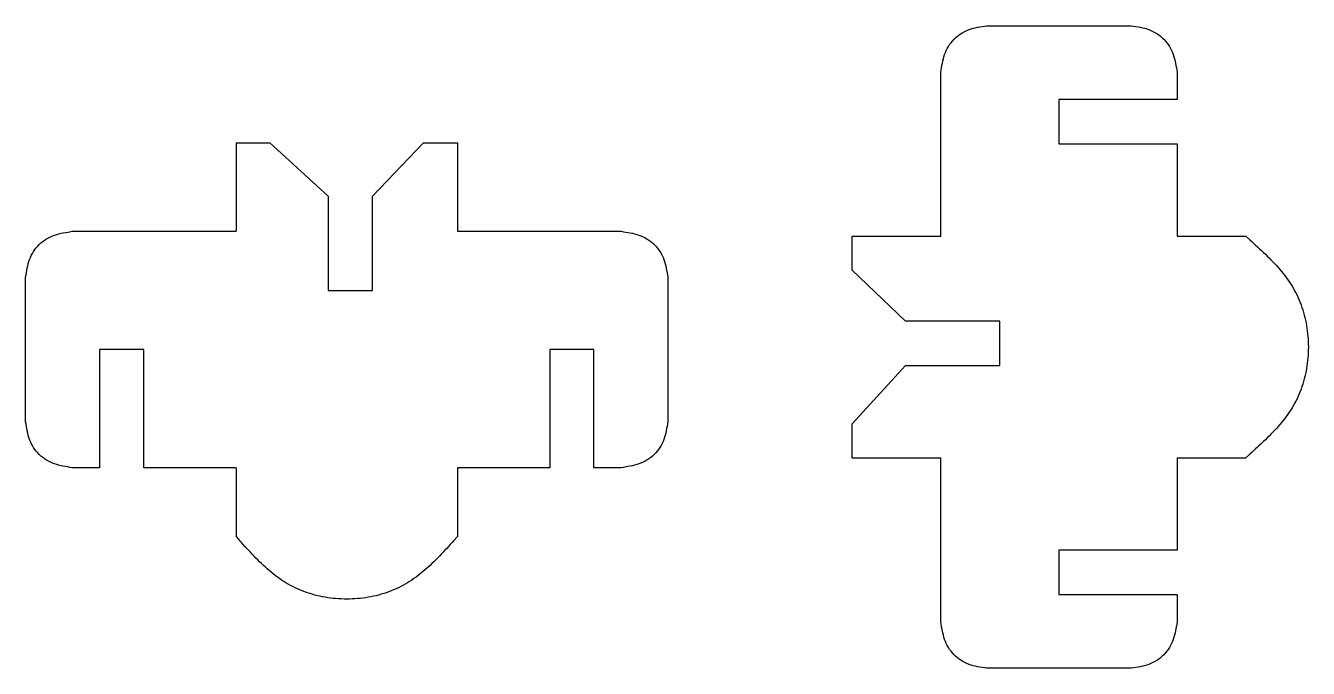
# Model space of a CAD drawing. Extents: x -3475 to 3475, y -2114 to 2114.
# Drawn here: x -1667 to -832, y 798 to 1216 of the extents above; entities that cross this region are included whole.
import ezdxf

# ---------------------------------------------------------------- set-up
doc = ezdxf.new("R2010")
doc.units = 0
doc.header["$MEASUREMENT"] = 0
doc.layers.get('0').update_dxf_attribs({"linetype": 'CONTINUOUS'})

msp = doc.modelspace()

# ---------------------------------------------------------------- linework, layer by layer
for p, q in [((-1057.99, 1211.37), (-1056.74, 1212.13)), ((-1056.74, 1212.13), (-1055.45, 1212.8)), ((-1055.45, 1212.8), (-1054.12, 1213.39)), ((-1054.12, 1213.39), (-1052.77, 1213.92)), ((-1052.77, 1213.92), (-1051.4, 1214.38)), ((-1051.4, 1214.38), (-1050, 1214.79)), ((-1050, 1214.79), (-1048.58, 1215.14)), ((-1048.58, 1215.14), (-1047.15, 1215.46)), ((-1047.15, 1215.46), (-1045.7, 1215.75)), ((-1045.7, 1215.75), (-1044.25, 1216.01)), ((-1044.25, 1216.01), (-1042.79, 1216.26)), ((-1042.79, 1216.26), (-1041.32, 1216.5)), ((-1041.32, 1216.5), (-947.08, 1216.5)), ((-947.08, 1216.5), (-945.62, 1216.26)), ((-945.62, 1216.26), (-944.16, 1216.01)), ((-944.16, 1216.01), (-942.7, 1215.75)), ((-942.7, 1215.75), (-941.26, 1215.46)), ((-941.26, 1215.46), (-939.82, 1215.14)), ((-939.82, 1215.14), (-938.41, 1214.78)), ((-938.41, 1214.78), (-937.01, 1214.38)), ((-937.01, 1214.38), (-935.63, 1213.92)), ((-935.63, 1213.92), (-934.28, 1213.39)), ((-934.28, 1213.39), (-932.96, 1212.8)), ((-932.96, 1212.8), (-931.67, 1212.12)), ((-931.67, 1212.12), (-930.41, 1211.37)), ((-1066.21, 1202.94), (-1065.4, 1204.18)), ((-1065.4, 1204.18), (-1064.52, 1205.37)), ((-1064.52, 1205.37), (-1063.58, 1206.52)), ((-1063.58, 1206.52), (-1062.57, 1207.61)), ((-1062.57, 1207.61), (-1061.5, 1208.65)), ((-1061.5, 1208.65), (-1060.38, 1209.63)), ((-1060.38, 1209.63), (-1059.21, 1210.53)), ((-1059.21, 1210.53), (-1057.99, 1211.37)), ((-930.41, 1211.37), (-929.2, 1210.53)), ((-929.2, 1210.53), (-928.03, 1209.63)), ((-928.03, 1209.63), (-926.9, 1208.65)), ((-926.9, 1208.65), (-925.84, 1207.61)), ((-925.84, 1207.61), (-924.83, 1206.52)), ((-924.83, 1206.52), (-923.88, 1205.37)), ((-923.88, 1205.37), (-923, 1204.18)), ((-923, 1204.18), (-922.2, 1202.94)), ((-1069.83, 1193.46), (-1069.49, 1194.88)), ((-1069.49, 1194.88), (-1069.1, 1196.28)), ((-1069.1, 1196.28), (-1068.66, 1197.67)), ((-1068.66, 1197.67), (-1068.15, 1199.03)), ((-1068.15, 1199.03), (-1067.58, 1200.36)), ((-1067.58, 1200.36), (-1066.94, 1201.67)), ((-1066.94, 1201.67), (-1066.21, 1202.94)), ((-922.2, 1202.94), (-921.47, 1201.67)), ((-921.47, 1201.67), (-920.82, 1200.36)), ((-920.82, 1200.36), (-920.25, 1199.03)), ((-920.25, 1199.03), (-919.75, 1197.67)), ((-919.75, 1197.67), (-919.3, 1196.28)), ((-919.3, 1196.28), (-918.92, 1194.88)), ((-918.92, 1194.88), (-918.57, 1193.46)), ((-1071.13, 1186.19), (-1070.9, 1187.66)), ((-1070.9, 1187.66), (-1070.66, 1189.12)), ((-1070.66, 1189.12), (-1070.41, 1190.58)), ((-1070.41, 1190.58), (-1070.14, 1192.02)), ((-1070.14, 1192.02), (-1069.83, 1193.46)), ((-918.57, 1193.46), (-918.27, 1192.02)), ((-918.27, 1192.02), (-917.99, 1190.58)), ((-917.99, 1190.58), (-917.74, 1189.12)), ((-917.74, 1189.12), (-917.5, 1187.66)), ((-917.5, 1187.66), (-917.28, 1186.19)), ((-1071.13, 1079.47), (-1071.13, 1186.19)), ((-917.28, 1186.19), (-917.28, 1168.42)), ((-994.2, 1168.42), (-994.2, 1139.57)), ((-917.28, 1168.42), (-994.2, 1168.42)), ((-1530.27, 1140.34), (-1508.17, 1140.34)), ((-1530.27, 1140.34), (-1530.27, 1082.65)), ((-1470.17, 1105.61), (-1508.17, 1140.34)), ((-1408.14, 1140.34), (-1441.33, 1105.61)), ((-1408.14, 1140.34), (-1386.04, 1140.34)), ((-1386.04, 1140.34), (-1386.04, 1082.65)), ((-994.2, 1139.57), (-917.28, 1139.57)), ((-917.28, 1139.57), (-917.28, 1079.47)), ((-1470.17, 1105.61), (-1470.17, 1044.18)), ((-1441.33, 1044.18), (-1441.33, 1105.61)), ((-1653.74, 1077.73), (-1652.47, 1078.46)), ((-1652.47, 1078.46), (-1651.16, 1079.1)), ((-1651.16, 1079.1), (-1649.83, 1079.68)), ((-1649.83, 1079.68), (-1648.47, 1080.18)), ((-1648.47, 1080.18), (-1647.08, 1080.62)), ((-1647.08, 1080.62), (-1645.68, 1081.01)), ((-1645.68, 1081.01), (-1644.26, 1081.35)), ((-1644.26, 1081.35), (-1642.82, 1081.66)), ((-1642.82, 1081.66), (-1641.38, 1081.93)), ((-1641.38, 1081.93), (-1639.92, 1082.18)), ((-1639.92, 1082.18), (-1638.46, 1082.42)), ((-1638.46, 1082.42), (-1637, 1082.65)), ((-1637, 1082.65), (-1530.27, 1082.65)), ((-1386.04, 1082.65), (-1279.32, 1082.65)), ((-1279.32, 1082.65), (-1277.86, 1082.42)), ((-1277.86, 1082.42), (-1276.39, 1082.18)), ((-1276.39, 1082.18), (-1274.94, 1081.93)), ((-1274.94, 1081.93), (-1273.49, 1081.66)), ((-1273.49, 1081.66), (-1272.06, 1081.35)), ((-1272.06, 1081.35), (-1270.64, 1081.01)), ((-1270.64, 1081.01), (-1269.23, 1080.62)), ((-1269.23, 1080.62), (-1267.85, 1080.18)), ((-1267.85, 1080.18), (-1266.49, 1079.67)), ((-1266.49, 1079.67), (-1265.15, 1079.1)), ((-1265.15, 1079.1), (-1263.85, 1078.45)), ((-1263.85, 1078.45), (-1262.57, 1077.73)), ((-1128.82, 1057.38), (-1128.82, 1079.47)), ((-1128.82, 1079.47), (-1071.13, 1079.47)), ((-917.28, 1079.47), (-872.56, 1079.47)), ((-869.95, 1077.15), (-872.56, 1079.47)), ((-1662.92, 1068.26), (-1662.17, 1069.51)), ((-1662.17, 1069.51), (-1661.33, 1070.73)), ((-1661.33, 1070.73), (-1660.43, 1071.9)), ((-1660.43, 1071.9), (-1659.45, 1073.02)), ((-1659.45, 1073.02), (-1658.41, 1074.09)), ((-1658.41, 1074.09), (-1657.32, 1075.1)), ((-1657.32, 1075.1), (-1656.17, 1076.04)), ((-1656.17, 1076.04), (-1654.98, 1076.92)), ((-1654.98, 1076.92), (-1653.74, 1077.73)), ((-1262.57, 1077.73), (-1261.34, 1076.92)), ((-1261.34, 1076.92), (-1260.14, 1076.04)), ((-1260.14, 1076.04), (-1258.99, 1075.1)), ((-1258.99, 1075.1), (-1257.9, 1074.09)), ((-1257.9, 1074.09), (-1256.86, 1073.02)), ((-1256.86, 1073.02), (-1255.89, 1071.9)), ((-1255.89, 1071.9), (-1254.98, 1070.73)), ((-1254.98, 1070.73), (-1254.15, 1069.51)), ((-1254.15, 1069.51), (-1253.39, 1068.26)), ((-869.95, 1077.15), (-868.65, 1075.99)), ((-868.65, 1075.99), (-867.36, 1074.83)), ((-867.36, 1074.83), (-866.07, 1073.66)), ((-866.07, 1073.66), (-864.78, 1072.49)), ((-864.78, 1072.49), (-863.51, 1071.31)), ((-863.51, 1071.31), (-862.24, 1070.13)), ((-862.24, 1070.13), (-860.98, 1068.94)), ((-1665.94, 1060.1), (-1665.59, 1061.52)), ((-1665.59, 1061.52), (-1665.18, 1062.92)), ((-1665.18, 1062.92), (-1664.72, 1064.29)), ((-1664.72, 1064.29), (-1664.19, 1065.64)), ((-1664.19, 1065.64), (-1663.6, 1066.97)), ((-1663.6, 1066.97), (-1662.92, 1068.26)), ((-1253.39, 1068.26), (-1252.71, 1066.97)), ((-1252.71, 1066.97), (-1252.12, 1065.64)), ((-1252.12, 1065.64), (-1251.59, 1064.29)), ((-1251.59, 1064.29), (-1251.13, 1062.92)), ((-1251.13, 1062.92), (-1250.73, 1061.52)), ((-1250.73, 1061.52), (-1250.37, 1060.1)), ((-860.98, 1068.94), (-859.73, 1067.74)), ((-859.73, 1067.74), (-858.5, 1066.54)), ((-858.5, 1066.54), (-857.28, 1065.32)), ((-857.28, 1065.32), (-856.08, 1064.1)), ((-856.08, 1064.1), (-854.89, 1062.87)), ((-854.89, 1062.87), (-853.72, 1061.62)), ((-853.72, 1061.62), (-852.56, 1060.36)), ((-1667.3, 1052.84), (-1667.06, 1054.31)), ((-1667.3, 958.6), (-1667.3, 1052.84)), ((-1667.06, 1054.31), (-1666.81, 1055.77)), ((-1666.81, 1055.77), (-1666.55, 1057.22)), ((-1666.55, 1057.22), (-1666.26, 1058.67)), ((-1666.26, 1058.67), (-1665.94, 1060.1)), ((-1250.37, 1060.1), (-1250.05, 1058.67)), ((-1250.05, 1058.67), (-1249.77, 1057.22)), ((-1249.77, 1057.22), (-1249.5, 1055.77)), ((-1249.5, 1055.77), (-1249.25, 1054.31)), ((-1249.25, 1054.31), (-1249.02, 1052.84)), ((-1249.02, 1052.84), (-1249.02, 958.6)), ((-1128.82, 1057.38), (-1094.09, 1024.19)), ((-852.56, 1060.36), (-851.43, 1059.09)), ((-851.43, 1059.09), (-850.32, 1057.81)), ((-850.32, 1057.81), (-849.23, 1056.51)), ((-849.23, 1056.51), (-848.17, 1055.19)), ((-848.17, 1055.19), (-847.13, 1053.86)), ((-847.13, 1053.86), (-846.12, 1052.51)), ((-846.12, 1052.51), (-845.13, 1051.14)), ((-845.13, 1051.14), (-844.18, 1049.76)), ((-844.18, 1049.76), (-843.25, 1048.35)), ((-843.25, 1048.35), (-842.36, 1046.93)), ((-842.36, 1046.93), (-841.5, 1045.48)), ((-841.5, 1045.48), (-840.67, 1044.01)), ((-1470.17, 1044.18), (-1441.33, 1044.18)), ((-840.67, 1044.01), (-839.88, 1042.52)), ((-839.88, 1042.52), (-839.12, 1041)), ((-839.12, 1041), (-838.4, 1039.46)), ((-838.4, 1039.46), (-837.72, 1037.9)), ((-837.72, 1037.9), (-837.08, 1036.32)), ((-837.08, 1036.32), (-836.47, 1034.72)), ((-836.47, 1034.72), (-835.9, 1033.1)), ((-835.9, 1033.1), (-835.36, 1031.46)), ((-835.36, 1031.46), (-834.86, 1029.81)), ((-834.86, 1029.81), (-834.4, 1028.14)), ((-834.4, 1028.14), (-833.98, 1026.45)), ((-1032.66, 1024.19), (-1094.09, 1024.19)), ((-1032.66, 995.34), (-1032.66, 1024.19)), ((-833.98, 1026.45), (-833.59, 1024.76)), ((-833.59, 1024.76), (-833.24, 1023.05)), ((-833.24, 1023.05), (-832.93, 1021.33)), ((-832.93, 1021.33), (-832.65, 1019.61)), ((-832.65, 1019.61), (-832.41, 1017.87)), ((-832.41, 1017.87), (-832.21, 1016.13)), ((-832.21, 1016.13), (-832.04, 1014.38)), ((-832.04, 1014.38), (-831.92, 1012.63)), ((-831.92, 1012.63), (-831.82, 1010.87)), ((-1619.22, 1005.72), (-1619.22, 928.79)), ((-1590.37, 1005.72), (-1619.22, 1005.72)), ((-1590.37, 928.79), (-1590.37, 1005.72)), ((-1325.94, 1005.72), (-1325.94, 928.79)), ((-1297.09, 1005.72), (-1325.94, 1005.72)), ((-1297.09, 928.79), (-1297.09, 1005.72)), ((-831.82, 1003.84), (-831.92, 1002.08)), ((-831.82, 1010.87), (-831.77, 1009.12)), ((-831.77, 1005.6), (-831.82, 1003.84)), ((-831.77, 1009.12), (-831.75, 1007.36)), ((-831.75, 1007.36), (-831.77, 1005.6)), ((-1094.09, 995.34), (-1128.82, 957.34)), ((-1094.09, 995.34), (-1032.66, 995.34)), ((-832.65, 995.11), (-832.93, 993.38)), ((-832.41, 996.84), (-832.65, 995.11)), ((-832.21, 998.58), (-832.41, 996.84)), ((-832.04, 1000.33), (-832.21, 998.58)), ((-831.92, 1002.08), (-832.04, 1000.33)), ((-834.4, 986.57), (-834.86, 984.91)), ((-833.98, 988.26), (-834.4, 986.57)), ((-833.59, 989.95), (-833.98, 988.26)), ((-833.24, 991.66), (-833.59, 989.95)), ((-832.93, 993.38), (-833.24, 991.66)), ((-837.08, 978.39), (-837.72, 976.81)), ((-836.47, 979.99), (-837.08, 978.39)), ((-835.9, 981.61), (-836.47, 979.99)), ((-835.36, 983.25), (-835.9, 981.61)), ((-834.86, 984.91), (-835.36, 983.25)), ((-840.67, 970.7), (-841.5, 969.23)), ((-839.88, 972.19), (-840.67, 970.7)), ((-839.12, 973.71), (-839.88, 972.19)), ((-838.4, 975.25), (-839.12, 973.71)), ((-837.72, 976.81), (-838.4, 975.25)), ((-846.12, 962.2), (-847.13, 960.85)), ((-845.13, 963.57), (-846.12, 962.2)), ((-844.18, 964.95), (-845.13, 963.57)), ((-843.25, 966.36), (-844.18, 964.95)), ((-842.36, 967.79), (-843.25, 966.36)), ((-841.5, 969.23), (-842.36, 967.79)), ((-1667.06, 957.14), (-1667.3, 958.6)), ((-1666.81, 955.68), (-1667.06, 957.14)), ((-1666.55, 954.22), (-1666.81, 955.68)), ((-1666.26, 952.78), (-1666.55, 954.22)), ((-1665.94, 951.34), (-1666.26, 952.78)), ((-1250.05, 952.78), (-1250.37, 951.34)), ((-1249.77, 954.22), (-1250.05, 952.78)), ((-1249.5, 955.68), (-1249.77, 954.22)), ((-1249.25, 957.14), (-1249.5, 955.68)), ((-1249.02, 958.6), (-1249.25, 957.14)), ((-1128.82, 935.24), (-1128.82, 957.34)), ((-853.72, 953.09), (-854.89, 951.85)), ((-852.56, 954.35), (-853.72, 953.09)), ((-851.43, 955.62), (-852.56, 954.35)), ((-850.32, 956.91), (-851.43, 955.62)), ((-849.23, 958.21), (-850.32, 956.91)), ((-848.17, 959.52), (-849.23, 958.21)), ((-847.13, 960.85), (-848.17, 959.52)), ((-1665.59, 949.93), (-1665.94, 951.34)), ((-1665.18, 948.53), (-1665.59, 949.93)), ((-1664.72, 947.15), (-1665.18, 948.53)), ((-1664.2, 945.8), (-1664.72, 947.15)), ((-1663.6, 944.48), (-1664.2, 945.8)), ((-1662.93, 943.19), (-1663.6, 944.48)), ((-1252.71, 944.48), (-1253.39, 943.19)), ((-1252.12, 945.8), (-1252.71, 944.48)), ((-1251.6, 947.15), (-1252.12, 945.8)), ((-1251.13, 948.53), (-1251.6, 947.15)), ((-1250.73, 949.93), (-1251.13, 948.53)), ((-1250.37, 951.34), (-1250.73, 949.93)), ((-862.24, 944.58), (-863.51, 943.4)), ((-860.98, 945.77), (-862.24, 944.58)), ((-859.73, 946.97), (-860.98, 945.77)), ((-858.5, 948.17), (-859.73, 946.97)), ((-857.28, 949.39), (-858.5, 948.17)), ((-856.08, 950.61), (-857.28, 949.39)), ((-854.89, 951.85), (-856.08, 950.61)), ((-1662.17, 941.93), (-1662.93, 943.19)), ((-1661.34, 940.72), (-1662.17, 941.93)), ((-1660.43, 939.55), (-1661.34, 940.72)), ((-1659.45, 938.42), (-1660.43, 939.55)), ((-1658.42, 937.36), (-1659.45, 938.42)), ((-1657.32, 936.35), (-1658.42, 937.36)), ((-1656.17, 935.4), (-1657.32, 936.35)), ((-1258.99, 936.35), (-1260.14, 935.4)), ((-1257.9, 937.36), (-1258.99, 936.35)), ((-1256.86, 938.42), (-1257.9, 937.36)), ((-1255.89, 939.55), (-1256.86, 938.42)), ((-1254.98, 940.72), (-1255.89, 939.55)), ((-1254.15, 941.93), (-1254.98, 940.72)), ((-1253.39, 943.19), (-1254.15, 941.93)), ((-872.56, 935.24), (-869.95, 937.56)), ((-868.65, 938.72), (-869.95, 937.56)), ((-867.36, 939.89), (-868.65, 938.72)), ((-866.07, 941.05), (-867.36, 939.89)), ((-864.78, 942.22), (-866.07, 941.05)), ((-863.51, 943.4), (-864.78, 942.22)), ((-1654.98, 934.52), (-1656.17, 935.4)), ((-1653.74, 933.72), (-1654.98, 934.52)), ((-1652.47, 932.99), (-1653.74, 933.72)), ((-1651.16, 932.34), (-1652.47, 932.99)), ((-1649.83, 931.77), (-1651.16, 932.34)), ((-1648.47, 931.27), (-1649.83, 931.77)), ((-1647.08, 930.82), (-1648.47, 931.27)), ((-1645.68, 930.44), (-1647.08, 930.82)), ((-1644.26, 930.09), (-1645.68, 930.44)), ((-1642.82, 929.79), (-1644.26, 930.09)), ((-1641.38, 929.51), (-1642.82, 929.79)), ((-1639.92, 929.26), (-1641.38, 929.51)), ((-1638.46, 929.02), (-1639.92, 929.26)), ((-1637, 928.79), (-1638.46, 929.02)), ((-1619.22, 928.79), (-1637, 928.79)), ((-1530.27, 928.79), (-1590.37, 928.79)), ((-1530.27, 928.79), (-1530.27, 884.08)), ((-1386.04, 928.79), (-1386.04, 884.08)), ((-1325.94, 928.79), (-1386.04, 928.79)), ((-1279.32, 928.79), (-1297.09, 928.79)), ((-1277.86, 929.02), (-1279.32, 928.79)), ((-1276.39, 929.26), (-1277.86, 929.02)), ((-1274.94, 929.51), (-1276.39, 929.26)), ((-1273.49, 929.79), (-1274.94, 929.51)), ((-1272.06, 930.09), (-1273.49, 929.79)), ((-1270.64, 930.44), (-1272.06, 930.09)), ((-1269.23, 930.82), (-1270.64, 930.44)), ((-1267.85, 931.27), (-1269.23, 930.82)), ((-1266.49, 931.77), (-1267.85, 931.27)), ((-1265.15, 932.34), (-1266.49, 931.77)), ((-1263.85, 932.99), (-1265.15, 932.34)), ((-1262.57, 933.72), (-1263.85, 932.99)), ((-1261.34, 934.52), (-1262.57, 933.72)), ((-1260.14, 935.4), (-1261.34, 934.52)), ((-1128.82, 935.24), (-1071.13, 935.24)), ((-1071.13, 828.52), (-1071.13, 935.24)), ((-917.28, 935.24), (-917.28, 875.14)), ((-917.28, 935.24), (-872.56, 935.24)), ((-1530.27, 884.08), (-1527.95, 881.47)), ((-1526.79, 880.17), (-1527.95, 881.47)), ((-1525.63, 878.88), (-1526.79, 880.17)), ((-1524.46, 877.59), (-1525.63, 878.88)), ((-1523.29, 876.3), (-1524.46, 877.59)), ((-1391.85, 877.59), (-1393.03, 876.3)), ((-1390.69, 878.88), (-1391.85, 877.59)), ((-1389.52, 880.17), (-1390.69, 878.88)), ((-1388.36, 881.47), (-1389.52, 880.17)), ((-1388.36, 881.47), (-1386.04, 884.08)), ((-1522.11, 875.03), (-1523.29, 876.3)), ((-1520.93, 873.76), (-1522.11, 875.03)), ((-1519.74, 872.5), (-1520.93, 873.76)), ((-1518.54, 871.25), (-1519.74, 872.5)), ((-1517.34, 870.02), (-1518.54, 871.25)), ((-1516.13, 868.8), (-1517.34, 870.02)), ((-1398.98, 870.02), (-1400.19, 868.8)), ((-1397.77, 871.25), (-1398.98, 870.02)), ((-1396.57, 872.5), (-1397.77, 871.25)), ((-1395.39, 873.76), (-1396.57, 872.5)), ((-1394.2, 875.03), (-1395.39, 873.76)), ((-1393.03, 876.3), (-1394.2, 875.03)), ((-994.2, 875.14), (-994.2, 846.29)), ((-917.28, 875.14), (-994.2, 875.14)), ((-1514.9, 867.6), (-1516.13, 868.8)), ((-1513.67, 866.41), (-1514.9, 867.6)), ((-1512.42, 865.24), (-1513.67, 866.41)), ((-1511.16, 864.08), (-1512.42, 865.24)), ((-1509.89, 862.95), (-1511.16, 864.08)), ((-1508.61, 861.84), (-1509.89, 862.95)), ((-1507.31, 860.75), (-1508.61, 861.84)), ((-1505.99, 859.69), (-1507.31, 860.75)), ((-1409.01, 860.75), (-1410.32, 859.69)), ((-1407.71, 861.84), (-1409.01, 860.75)), ((-1406.42, 862.95), (-1407.71, 861.84)), ((-1405.15, 864.08), (-1406.42, 862.95)), ((-1403.89, 865.24), (-1405.15, 864.08)), ((-1402.65, 866.41), (-1403.89, 865.24)), ((-1401.41, 867.6), (-1402.65, 866.41)), ((-1400.19, 868.8), (-1401.41, 867.6)), ((-1504.66, 858.65), (-1505.99, 859.69)), ((-1503.31, 857.64), (-1504.66, 858.65)), ((-1501.95, 856.65), (-1503.31, 857.64)), ((-1500.56, 855.7), (-1501.95, 856.65)), ((-1499.15, 854.77), (-1500.56, 855.7)), ((-1497.73, 853.88), (-1499.15, 854.77)), ((-1496.28, 853.02), (-1497.73, 853.88)), ((-1494.81, 852.19), (-1496.28, 853.02)), ((-1420.03, 853.02), (-1421.5, 852.19)), ((-1418.59, 853.88), (-1420.03, 853.02)), ((-1417.16, 854.77), (-1418.59, 853.88)), ((-1415.75, 855.7), (-1417.16, 854.77)), ((-1414.37, 856.65), (-1415.75, 855.7)), ((-1413, 857.64), (-1414.37, 856.65)), ((-1411.65, 858.65), (-1413, 857.64)), ((-1410.32, 859.69), (-1411.65, 858.65)), ((-1493.32, 851.4), (-1494.81, 852.19)), ((-1491.8, 850.64), (-1493.32, 851.4)), ((-1490.26, 849.92), (-1491.8, 850.64)), ((-1488.7, 849.24), (-1490.26, 849.92)), ((-1487.12, 848.6), (-1488.7, 849.24)), ((-1485.52, 847.99), (-1487.12, 848.6)), ((-1483.9, 847.42), (-1485.52, 847.99)), ((-1482.26, 846.88), (-1483.9, 847.42)), ((-1480.61, 846.38), (-1482.26, 846.88)), ((-1478.94, 845.92), (-1480.61, 846.38)), ((-1477.26, 845.5), (-1478.94, 845.92)), ((-1475.56, 845.11), (-1477.26, 845.5)), ((-1473.85, 844.76), (-1475.56, 845.11)), ((-1472.14, 844.45), (-1473.85, 844.76)), ((-1470.41, 844.17), (-1472.14, 844.45)), ((-1468.67, 843.93), (-1470.41, 844.17)), ((-1466.93, 843.73), (-1468.67, 843.93)), ((-1447.64, 843.93), (-1449.38, 843.73)), ((-1445.91, 844.17), (-1447.64, 843.93)), ((-1444.18, 844.45), (-1445.91, 844.17)), ((-1442.46, 844.76), (-1444.18, 844.45)), ((-1440.75, 845.11), (-1442.46, 844.76)), ((-1439.06, 845.5), (-1440.75, 845.11)), ((-1437.38, 845.92), (-1439.06, 845.5)), ((-1435.71, 846.38), (-1437.38, 845.92)), ((-1434.05, 846.88), (-1435.71, 846.38)), ((-1432.42, 847.42), (-1434.05, 846.88)), ((-1430.8, 847.99), (-1432.42, 847.42)), ((-1429.19, 848.6), (-1430.8, 847.99)), ((-1427.61, 849.24), (-1429.19, 848.6)), ((-1426.05, 849.92), (-1427.61, 849.24)), ((-1424.51, 850.64), (-1426.05, 849.92)), ((-1423, 851.4), (-1424.51, 850.64)), ((-1421.5, 852.19), (-1423, 851.4)), ((-994.2, 846.29), (-917.28, 846.29)), ((-917.28, 846.29), (-917.28, 828.52)), ((-1465.18, 843.56), (-1466.93, 843.73)), ((-1463.43, 843.44), (-1465.18, 843.56)), ((-1461.67, 843.34), (-1463.43, 843.44)), ((-1459.92, 843.29), (-1461.67, 843.34)), ((-1458.16, 843.27), (-1459.92, 843.29)), ((-1456.4, 843.29), (-1458.16, 843.27)), ((-1454.64, 843.34), (-1456.4, 843.29)), ((-1452.88, 843.44), (-1454.64, 843.34)), ((-1451.13, 843.56), (-1452.88, 843.44)), ((-1449.38, 843.73), (-1451.13, 843.56)), ((-1070.9, 827.05), (-1071.13, 828.52)), ((-917.28, 828.52), (-917.5, 827.05)), ((-1070.67, 825.59), (-1070.9, 827.05)), ((-1070.41, 824.14), (-1070.67, 825.59)), ((-1070.14, 822.69), (-1070.41, 824.14)), ((-1069.83, 821.26), (-1070.14, 822.69)), ((-1069.49, 819.83), (-1069.83, 821.26)), ((-1069.1, 818.43), (-1069.49, 819.83)), ((-918.92, 819.83), (-919.3, 818.43)), ((-918.57, 821.25), (-918.92, 819.83)), ((-918.27, 822.69), (-918.57, 821.25)), ((-917.99, 824.14), (-918.27, 822.69)), ((-917.74, 825.59), (-917.99, 824.14)), ((-917.5, 827.05), (-917.74, 825.59)), ((-1068.66, 817.05), (-1069.1, 818.43)), ((-1068.16, 815.69), (-1068.66, 817.05)), ((-1067.58, 814.35), (-1068.16, 815.69)), ((-1066.94, 813.05), (-1067.58, 814.35)), ((-1066.21, 811.77), (-1066.94, 813.05)), ((-1065.4, 810.54), (-1066.21, 811.77)), ((-1064.52, 809.34), (-1065.4, 810.54)), ((-923, 810.53), (-923.88, 809.34)), ((-922.2, 811.77), (-923, 810.53)), ((-921.47, 813.04), (-922.2, 811.77)), ((-920.82, 814.35), (-921.47, 813.04)), ((-920.25, 815.69), (-920.82, 814.35)), ((-919.75, 817.05), (-920.25, 815.69)), ((-919.3, 818.43), (-919.75, 817.05)), ((-1063.58, 808.19), (-1064.52, 809.34)), ((-1062.57, 807.1), (-1063.58, 808.19)), ((-1061.5, 806.06), (-1062.57, 807.1)), ((-1060.38, 805.09), (-1061.5, 806.06)), ((-1059.21, 804.18), (-1060.38, 805.09)), ((-1057.99, 803.35), (-1059.21, 804.18)), ((-1056.74, 802.59), (-1057.99, 803.35)), ((-1055.45, 801.91), (-1056.74, 802.59)), ((-931.67, 802.59), (-932.96, 801.91)), ((-930.41, 803.34), (-931.67, 802.59)), ((-929.2, 804.18), (-930.41, 803.34)), ((-928.03, 805.09), (-929.2, 804.18)), ((-926.9, 806.06), (-928.03, 805.09)), ((-925.84, 807.1), (-926.9, 806.06)), ((-924.83, 808.19), (-925.84, 807.1)), ((-923.88, 809.34), (-924.83, 808.19)), ((-1054.12, 801.32), (-1055.45, 801.91)), ((-1052.77, 800.79), (-1054.12, 801.32)), ((-1051.4, 800.33), (-1052.77, 800.79)), ((-1050, 799.93), (-1051.4, 800.33)), ((-1048.58, 799.57), (-1050, 799.93)), ((-1047.15, 799.25), (-1048.58, 799.57)), ((-1045.7, 798.96), (-1047.15, 799.25)), ((-1044.25, 798.7), (-1045.7, 798.96)), ((-1042.79, 798.45), (-1044.25, 798.7)), ((-1041.32, 798.21), (-1042.79, 798.45)), ((-947.08, 798.21), (-1041.32, 798.21)), ((-945.62, 798.45), (-947.08, 798.21)), ((-944.16, 798.7), (-945.62, 798.45)), ((-942.7, 798.96), (-944.16, 798.7)), ((-941.26, 799.25), (-942.7, 798.96)), ((-939.82, 799.57), (-941.26, 799.25)), ((-938.41, 799.93), (-939.82, 799.57)), ((-937.01, 800.33), (-938.41, 799.93)), ((-935.63, 800.79), (-937.01, 800.33)), ((-934.28, 801.32), (-935.63, 800.79)), ((-932.96, 801.91), (-934.28, 801.32))]:
    msp.add_line(p, q)

doc.saveas('drawing.dxf')
